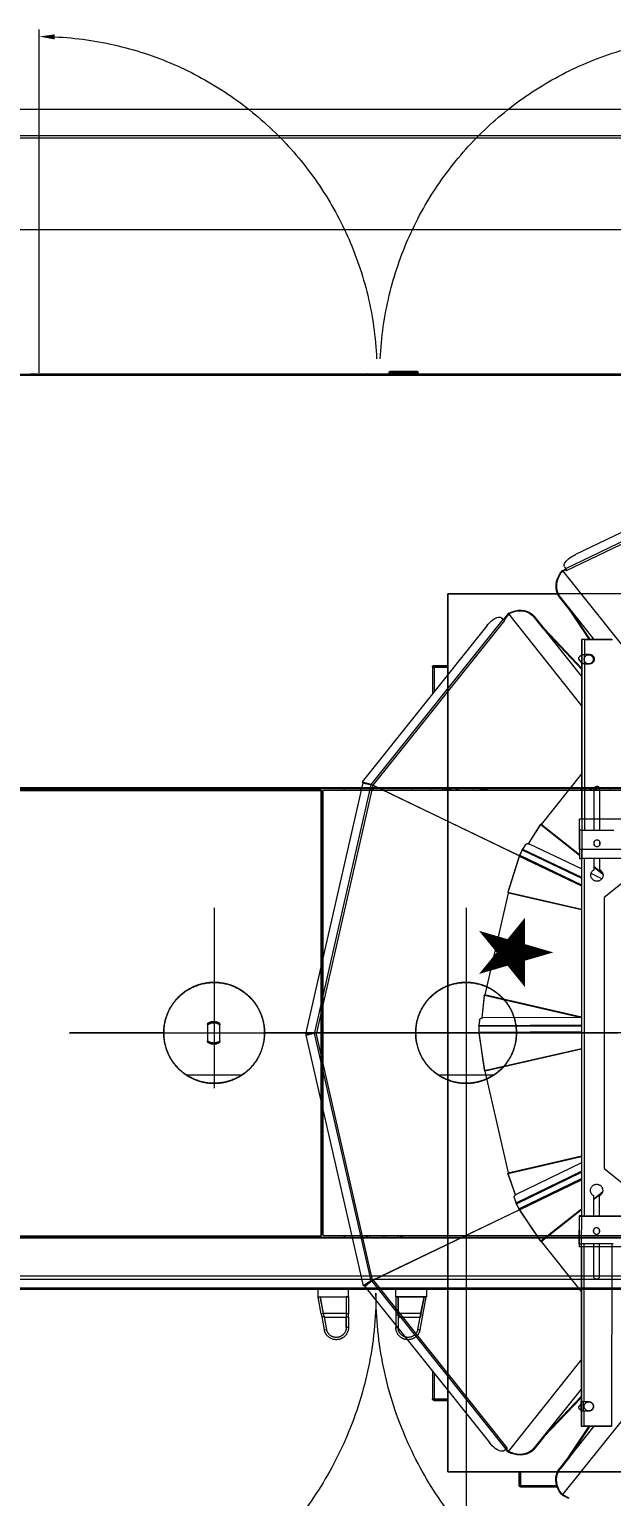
# Model space of a CAD drawing. Extents: x -681219 to -550379, y -242630 to -158199.
# Drawn here: x -669590 to -668827, y -214524 to -212602 of the extents above; entities that cross this region are included whole.
import ezdxf

# ---------------------------------------------------------------- set-up
doc = ezdxf.new("R2010")
doc.units = 0
doc.header["$LTSCALE"] = 1000
doc.linetypes.add('DASHED2', pattern=[9.525, 6.35, -3.175])
doc.linetypes.add('HIDDEN', pattern=[9.525, 6.35, -3.175])
doc.layers.get('0').update_dxf_attribs({"linetype": 'CONTINUOUS'})
doc.layers.add('future', color=4, linetype='DASHED2', lineweight=0)
doc.styles.add('CONVERTER_1', font='', dxfattribs={"width": 0.89})
doc.styles.get('CONVERTER_1').set_extended_font_data('MS Mincho')

# ---------------------------------------------------------------- blocks, each defined once
blk = doc.blocks.new('A$Caddf9ae6')
at = {"color": 0, "linetype": 'HIDDEN'}
for p, q in [((1172.7, -695), (1172.7, 1347.6)), ((1052.7, -2292), (1052.7, 1168)), ((320, -2185.5), (320, 836.5)), ((321.5, -2185.5), (321.5, 836.5)), ((321.5, -2185.5), (321.5, 836.5)), ((861.5, -2185.5), (861.5, 836.5)), ((863, -2185.5), (863, 836.5)), ((-268.5, -2157), (-268.5, 809)), ((-268.5, -2157), (-268.5, 809)), ((-336, -2127), (-336, 779)), ((-336, -2127), (-336, 779)), ((-334.5, 779), (-334.5, -2127)), ((-334.5, 779), (-334.5, -2127)), ((-322.5, -2127), (-322.5, 779)), ((-322.5, -2127), (-322.5, 779)), ((-318.9, 779), (-318.9, -2127)), ((-318.9, 779), (-318.9, -2127)), ((-268, 779), (-268, -2127)), ((-268, 779), (-268, -2127)), ((-266, 776), (-266, -737)), ((318, -737), (318, 776)), ((318, -737), (318, 776)), ((320, -2127), (320, 779)), ((0, 697.9), (0, -768)), ((-575, 574.9), (-575, -575.1)), ((-575, -575.1), (-575, 574.9)), ((575, 574.9), (575, -575.1)), ((575, 574.9), (575, -575.1)), ((-280.5, 403), (-280.5, -403)), ((280.5, -403), (280.5, 403)), ((0.6, -92), (-0.6, -1010)), ((0.6, -92), (-0.6, -1010)), ((-177.5, -370.1), (-370, -130.2)), ((370, -130.2), (177.5, -370.1)), ((-240.5, -160), (-240.5, -403)), ((-239.6, -399.5), (-239.8, -160.2)), ((228.2, -161.1), (228.4, -399.1)), ((240.5, -403), (240.5, -160)), ((605.6, -419.4), (727.6, -166.2)), ((730.1, -167), (607.9, -420.6)), ((740.3, -171.9), (626.8, -407.5)), ((863.5, -680.5), (863.5, -235.5)), ((-440.7, -293.5), (-605, -424.6)), ((605, -424.3), (440.6, -293.1)), ((-515.5, -400), (-515.5, -360)), ((-276.6, -360.1), (-515.5, -360.3)), ((-515.5, -360.3), (-515.4, -396.8)), ((-276.6, -358.1), (-276.6, -399.6)), ((0, -739.6), (0, -351.8)), ((0, -739.6), (0, -351.8)), ((0, -361), (0, -362.4)), ((0, -361), (0, -362.4)), ((0, -484.9), (0, -362.4)), ((0, -362.4), (0, -484.9)), ((265.4, -399), (265.4, -357.5)), ((320, -362.5), (318, -362.5)), ((515.6, -395.8), (515.5, -359.3)), ((515.5, -360), (515.5, -400)), ((-570.9, -427.5), (-515.4, -383.3)), ((-555.5, -415.2), (-515.4, -383.3)), ((-555.4, -415.1), (-515.4, -383.3)), ((-276.6, -376.6), (-319.5, -376.6)), ((-319.4, -383.6), (-276.6, -383.6)), ((-257.2, -376.6), (-262, -376.6)), ((-262, -383.6), (-257.2, -383.6)), ((-213.6, -376.5), (-239.6, -376.5)), ((-239.6, -383.5), (-213.6, -383.5)), ((-209.9, -372.8), (-218.5, -383.5)), ((-217.8, -383.5), (-209, -372.4)), ((-217.4, -383.5), (-208.4, -372.2)), ((177.5, -370.1), (-177.5, -370.1)), ((202, -373), (208.8, -387.3)), ((217, -383.1), (208, -371.7)), ((208.5, -371.8), (217.5, -383.1)), ((218.1, -383.1), (209.4, -372.1)), ((228.4, -376.1), (213.7, -376.1)), ((213.8, -383.1), (228.4, -383.1)), ((250.8, -376), (246, -376)), ((246, -383), (250.8, -383)), ((319.5, -376), (265.4, -376)), ((265.4, -383), (319.6, -383)), ((320, -376.6), (318, -376.6)), ((318, -379.5), (320, -379.5)), ((318, -381), (320, -381)), ((515.6, -383.1), (571, -427.3)), ((515.6, -383.1), (555.7, -415.1)), ((515.6, -383.1), (555.4, -414.9)), ((-555.4, -415.1), (-515.4, -388.6)), ((-554.8, -416), (-515.4, -389.8)), ((-548.3, -495.4), (-428.9, -400.2)), ((-466.7, -400.3), (-543.6, -461.6)), ((-478, -400.3), (-528.8, -448.5)), ((-466.7, -400.3), (-528.4, -449.4)), ((-476.5, -400.3), (-528.1, -449.2)), ((-466.8, -400.3), (-528.1, -449.2)), ((-280.5, -400), (-515.5, -400)), ((-495.7, -396.8), (-515.4, -396.8)), ((-515.4, -400.3), (-515.4, -396.8)), ((-495.7, -400.3), (-515.4, -400.3)), ((-495.7, -390.3), (-495.7, -396.8)), ((-495.7, -396.8), (-495.7, -400.3)), ((-495.7, -397.3), (-483.2, -397.3)), ((-495.7, -400.3), (-483.2, -400.3)), ((-492.3, -402.8), (-494.2, -400.3)), ((-485.9, -400.3), (-489.5, -403.1)), ((-483.2, -396.8), (-483.2, -390.3)), ((-276.6, -396.6), (-483.2, -396.8)), ((-483.2, -400.3), (-483.2, -396.8)), ((-276.6, -400.1), (-483.2, -400.3)), ((-338.5, -400.1), (-273.2, -452.2)), ((-240.5, -403), (-280.5, -403)), ((-276.6, -399.6), (-239.6, -399.5)), ((-276.6, -403.1), (-276.6, -399.6)), ((-239.6, -403), (-276.6, -403.1)), ((-273.3, -453.1), (-231, -400)), ((-231.7, -400), (-273.2, -452.2)), ((-273.1, -453.4), (-230.5, -400)), ((240.5, -400), (-240.5, -400)), ((228.4, -396.1), (-239.6, -396.5)), ((-239.6, -399.5), (-239.6, -403)), ((228.4, -399.6), (-239.6, -400)), ((-231.9, -481.1), (-192.4, -400)), ((-230.7, -481.7), (-190.9, -400)), ((-223.9, -485), (-182.5, -400)), ((-222.9, -485.5), (-181.2, -400)), ((-170.3, -400), (-211.8, -485.2)), ((-184.1, -496), (-162.2, -400)), ((-161.9, -400), (-183.8, -496.2)), ((-183.2, -495.6), (-161.3, -400)), ((-21.2, -399.8), (-50, -526)), ((-49.7, -526.8), (-20.7, -399.8)), ((-49.3, -526.9), (-20.3, -399.8)), ((-0.2, -534.1), (0.4, -399.8)), ((1.1, -534.1), (1.7, -399.8)), ((8.7, -534.1), (9.3, -399.8)), ((9.8, -534.2), (10.4, -399.8)), ((20.3, -399.8), (19.7, -529.1)), ((49.3, -526.8), (20.3, -399.8)), ((20.7, -399.8), (49.7, -526.8)), ((50, -526), (21.2, -399.8)), ((161.3, -399.6), (183.2, -495.6)), ((183.8, -496.2), (161.8, -399.6)), ((184.2, -496.2), (162.2, -399.6)), ((231.6, -481.3), (192.6, -399.6)), ((232.7, -480.7), (194.1, -399.6)), ((239.6, -477.4), (202.5, -399.6)), ((240.6, -477), (203.8, -399.6)), ((214.7, -399.6), (247.3, -468.1)), ((228.4, -399.1), (265.4, -399)), ((228.4, -402.6), (228.4, -399.1)), ((265.4, -402.5), (228.4, -402.6)), ((273, -453.2), (232.6, -402.6)), ((233, -402.6), (273.3, -453.1)), ((273.2, -452.2), (233.7, -402.6)), ((280.5, -403), (240.5, -403)), ((483.3, -395.8), (265.4, -396)), ((265.4, -399), (265.4, -402.5)), ((483.3, -399.3), (265.4, -399.5)), ((273.2, -452.2), (339.4, -399.4)), ((515.5, -400), (280.5, -400)), ((318, -386.5), (320, -386.5)), ((320, -388.1), (318, -388.1)), ((320, -389), (318, -389)), ((320, -395.4), (318, -395.4)), ((320, -400.9), (318, -400.9)), ((428.6, -399.4), (548.8, -495.2)), ((528.8, -449.2), (466.3, -399.3)), ((528.5, -448.9), (466.3, -399.3)), ((528.5, -448.9), (476.2, -399.3)), ((529.2, -448.2), (477.6, -399.3)), ((483.3, -395.8), (483.3, -389.3)), ((483.3, -395.8), (483.3, -399.3)), ((495.8, -396.3), (483.3, -396.3)), ((495.8, -399.3), (483.3, -399.3)), ((484.7, -399.3), (489.5, -403.1)), ((495.1, -399.3), (492.3, -402.8)), ((495.8, -389.3), (495.8, -395.8)), ((515.6, -395.8), (495.8, -395.8)), ((495.8, -399.3), (495.8, -395.8)), ((515.6, -399.3), (495.8, -399.3)), ((515.6, -388.4), (555.4, -414.9)), ((515.6, -389.5), (554.9, -415.7)), ((515.6, -395.8), (515.6, -399.3)), ((-605.7, -424.9), (-609.7, -416.7)), ((-605, -424.6), (-609, -416.3)), ((-555.8, -415.4), (-570.9, -427.5)), ((-555.2, -416.2), (-570.3, -428.3)), ((-555.9, -415.5), (-555.6, -415.3)), ((-555.8, -415.4), (-555.9, -415.5)), ((-555.2, -416.2), (-555.8, -415.4)), ((-555.6, -415.3), (-555.5, -415.2)), ((-555, -416.1), (-555.6, -415.3)), ((-555.4, -415.1), (-555.5, -415.2)), ((-554.9, -416), (-555.5, -415.2)), ((-554.8, -416), (-555.4, -415.1)), ((-555.2, -416.2), (-555, -416.1)), ((-555, -416.1), (-554.9, -416)), ((-554.8, -416), (-554.9, -416)), ((554.9, -415.7), (555.4, -414.9)), ((555.1, -415.9), (554.9, -415.7)), ((555.1, -415.9), (555.7, -415.1)), ((555.1, -415.9), (570.4, -428)), ((555.7, -415.1), (555.4, -414.9)), ((555.7, -415.1), (571, -427.3)), ((605, -424.3), (606.9, -420.4)), ((605.5, -419.4), (605.3, -419.6)), ((605.3, -419.6), (606.9, -420.4)), ((606, -420), (605.3, -419.6)), ((605.6, -419.4), (605.5, -419.4)), ((605.7, -424.6), (607.6, -420.7)), ((606, -420), (606.2, -419.7)), ((607.6, -420.7), (606, -420)), ((607.6, -420.7), (606.9, -420.4)), ((611.2, -422.1), (607.9, -420.6)), ((-605, -424.6), (-605.7, -424.9)), ((-595, -479.5), (-595, -431.6)), ((-593, -479.3), (-593, -432.3)), ((-575, -431.1), (-575, -575)), ((-570.9, -427.5), (-570.3, -428.3)), ((571, -427.3), (570.4, -428)), ((575, -575), (575, -430.9)), ((605, -424.3), (605.7, -424.6)), ((-529, -448.6), (-544.2, -460.8)), ((-543.6, -461.6), (-544.2, -460.8)), ((-528.4, -449.4), (-543.6, -461.6)), ((-529, -448.6), (-528.8, -448.5)), ((-529, -448.6), (-528.4, -449.4)), ((-528.8, -448.5), (-528.1, -449.2)), ((-528.4, -449.4), (-528.1, -449.2)), ((-231.9, -481.1), (-273.1, -453.4)), ((-272.3, -453.9), (-273.1, -453.4)), ((-231.2, -481.7), (-272.3, -453.9)), ((247.7, -469.1), (273, -453.2)), ((247.7, -469.1), (272.2, -453.8)), ((273, -453.2), (272.2, -453.8)), ((272.4, -453.8), (273.3, -453.1)), ((529.2, -448.2), (528.5, -448.9)), ((528.5, -448.9), (528.8, -449.2)), ((529.4, -448.4), (528.8, -449.2)), ((528.8, -449.2), (544.2, -461.4)), ((529.2, -448.2), (544.8, -460.6)), ((529.2, -448.2), (529.4, -448.4)), ((529.4, -448.4), (544.8, -460.6)), ((544.2, -461.4), (544.8, -460.6)), ((-593.5, -479.5), (-595, -479.5)), ((-593.5, -479.5), (-593, -479.5)), ((-593, -479.3), (-575, -479.3)), ((-593, -479.5), (-593, -479.3)), ((-577, -479.5), (-593, -479.5)), ((-593, -481.5), (-593, -480)), ((-593, -480), (-575, -480)), ((-577, -479.3), (-577, -479.5)), ((239.6, -477.4), (232.7, -480.7)), ((239.7, -477.6), (232.8, -480.9)), ((239.7, -477.6), (239.6, -477.4)), ((245.9, -473.8), (240, -477.5)), ((240, -477.5), (240.6, -477)), ((246.6, -473.3), (240.6, -477)), ((245.9, -473.8), (246.6, -473.3)), ((246.1, -473.6), (245.9, -473.8)), ((246.1, -473.6), (246.7, -473.1)), ((-593, -481.5), (-575, -481.5)), ((-548.3, -495.4), (-548.8, -496.1)), ((-548.8, -496.1), (-545.4, -498.8)), ((-548.3, -495.4), (-544.9, -498.1)), ((-547.5, -501.9), (-545.3, -499.1)), ((-545.4, -498.8), (-544.3, -497.4)), ((-545.4, -498.8), (-544.9, -498.1)), ((-325.3, -674.6), (-545.3, -499.1)), ((-543.8, -496.8), (-544.9, -498.1)), ((-544.3, -497.4), (-543.8, -496.8)), ((-544.3, -497.4), (-544.1, -497.6)), ((-543.6, -497), (-543.8, -496.8)), ((-543.7, -497.1), (-543.6, -497)), ((-543.7, -497.1), (-323.9, -672.4)), ((-324.2, -673.4), (-231.7, -481.3)), ((-231.9, -481.2), (-323.9, -672.4)), ((-231.2, -481.7), (-231.9, -481.1)), ((-230.8, -481.9), (-230.7, -481.7)), ((-224, -485.2), (-230.8, -481.9)), ((-223.9, -485), (-230.7, -481.7)), ((-224, -485.2), (-223.9, -485)), ((-223.7, -485.3), (-222.9, -485.5)), ((-217.1, -487.6), (-223.7, -485.3)), ((-216.3, -487.8), (-222.9, -485.5)), ((-217.1, -487.6), (-216.3, -487.8)), ((-216.9, -487.7), (-217.1, -487.6)), ((-216.9, -487.7), (-216.1, -487.9)), ((-212.3, -486.1), (-184.1, -496)), ((-212.3, -486.1), (-185.1, -495.7)), ((-184.1, -496), (-185.1, -495.7)), ((-185, -495.9), (-183.8, -496.2)), ((-183.2, -495.6), (-50, -526)), ((50, -526), (183.2, -495.6)), ((231.6, -481.3), (184.2, -496.2)), ((185.1, -495.9), (184.2, -496.2)), ((232.5, -481), (185.1, -495.9)), ((232.5, -481), (231.6, -481.3)), ((232, -481.2), (324.2, -672.8)), ((324.4, -672.7), (232.1, -481.1)), ((232.8, -480.9), (232.7, -480.7)), ((548.8, -495.2), (541.2, -501.2)), ((549.3, -495.8), (541.7, -501.8)), ((548.8, -495.2), (549.3, -495.8)), ((-55.6, -515.5), (-55.6, -586.5)), ((-55.6, -515.5), (-55.6, -586.5)), ((-55.6, -515.5), (-55.6, -586.5)), ((-55.6, -515.5), (-55.6, -586.5)), ((324.4, -672.7), (540.2, -500.4)), ((325.7, -675), (541.8, -502.4)), ((540.1, -500.3), (540.4, -500.1)), ((540.2, -500.4), (540.1, -500.3)), ((540.6, -500.9), (540.1, -500.3)), ((540.7, -501.1), (540.2, -500.4)), ((540.4, -500.1), (541.2, -501.2)), ((540.6, -500.9), (540.9, -500.7)), ((540.7, -501.1), (540.6, -500.9)), ((541.7, -501.8), (541.2, -501.2)), ((541.3, -501.7), (541.8, -502.4)), ((541.3, -501.7), (543.5, -504.5)), ((541.8, -502.4), (544.1, -505.2)), ((544.1, -505.2), (543.5, -504.5)), ((-332.3, -683.5), (-536.7, -520.5)), ((-0.2, -534.1), (-49.3, -526.9)), ((-48.4, -527.1), (-49.3, -526.9)), ((0.7, -534.3), (-48.4, -527.1)), ((0.7, -534.3), (-0.2, -534.1)), ((0.1, -534.2), (0, -747.4)), ((0.2, -746.7), (0.2, -534.2)), ((8.7, -534.1), (1.1, -534.1)), ((1.1, -534.3), (1.1, -534.1)), ((8.7, -534.3), (1.1, -534.3)), ((8.7, -534.3), (8.7, -534.1)), ((16, -533.5), (9, -534.3)), ((9, -534.3), (9.8, -534.2)), ((16.8, -533.4), (9.8, -534.2)), ((16, -533.5), (16.8, -533.4)), ((16.2, -533.5), (16, -533.5)), ((16.2, -533.5), (17, -533.3)), ((19.6, -530.1), (49.3, -526.8)), ((19.6, -530.1), (48.4, -526.9)), ((49.3, -526.8), (48.4, -526.9)), ((48.5, -527.1), (49.7, -526.8)), ((318, -523.1), (318.4, -523.2)), ((318.4, -532.5), (318, -532.5)), ((318.4, -523.2), (318.4, -532.5)), ((318.4, -531.5), (320, -531.5)), ((320, -532.5), (318.4, -532.5)), ((533.3, -523.8), (328.8, -687.1)), ((0, -551), (-624.8, -551)), ((0, -551), (-505.2, -551)), ((163.6, -551), (-72.5, -551)), ((163.6, -551), (-72.5, -551)), ((320, -541.5), (318, -541.5)), ((-575, -575), (-468.3, -575)), ((-575, -575.1), (575, -575.1)), ((575, -575.1), (-575, -575.1)), ((-481.5, -593), (-481.5, -575)), ((-480, -593), (-480, -575)), ((-479.3, -593), (-479.3, -575)), ((318, -561.5), (320, -561.5)), ((318, -562), (320, -562)), ((320, -564), (318, -564)), ((318.4, -570.5), (318, -570.5)), ((318.4, -570.5), (320, -570.5)), ((318.4, -579.8), (318.4, -570.5)), ((320, -571.5), (318.4, -571.5)), ((469.1, -575), (575, -575)), ((479.3, -593), (479.3, -575)), ((480, -593), (480, -575)), ((481.5, -593), (481.5, -575)), ((-481.5, -593), (-480, -593)), ((-479.5, -577), (-479.3, -577)), ((-479.5, -593), (-479.5, -577)), ((-479.5, -593), (-479.5, -593.5)), ((-479.3, -593), (-479.5, -593)), ((-479.5, -593.5), (-479.5, -595)), ((-443.3, -595), (-479.5, -595)), ((-445.8, -593), (-479.3, -593)), ((318, -579.9), (318.4, -579.8)), ((320, -582), (318, -582)), ((479.5, -595), (444.1, -595)), ((479.3, -593), (446.6, -593)), ((479.3, -577), (479.5, -577)), ((479.5, -593), (479.3, -593)), ((479.5, -577), (479.5, -593)), ((479.5, -593.5), (479.5, -593)), ((479.5, -593.5), (479.5, -595)), ((481.5, -593), (480, -593)), ((-391.8, -612.1), (-391, -611.8)), ((-391, -611.8), (-389, -611.3)), ((-389, -611.3), (-370, -607.6)), ((-389, -611.3), (-388.5, -614.2)), ((-388.5, -614.2), (-372.3, -611.1)), ((-372.3, -611.1), (-369.4, -610.6)), ((-370.8, -610.8), (-372.3, -611.1)), ((-372.3, -640), (-372.3, -611.1)), ((-369.2, -610.5), (-370.8, -610.8)), ((-370, -607.6), (-346.5, -603.1)), ((-370, -607.6), (-369.4, -610.6)), ((-369.4, -610.6), (-345.9, -606)), ((-367.6, -610.2), (-369.2, -610.5)), ((-346, -606.1), (-367.6, -610.2)), ((-367.6, -610.2), (-367.6, -640)), ((-345.9, -606), (-346.5, -603.1)), ((-346, -603), (-346, -643)), ((-336, -603), (-346, -603)), ((-346, -640), (-346, -606.1)), ((320, -597.5), (318, -597.5)), ((863.5, -613.7), (865.3, -613.7)), ((865.3, -616.7), (865.3, -613.7)), ((866.3, -614.7), (865.3, -613.7)), ((866.3, -614.7), (866.3, -616.7)), ((-401.5, -630.8), (-401.9, -628.8)), ((-400.8, -633.1), (-401.5, -630.8)), ((-400.7, -633.4), (-400.8, -633.1)), ((0, -739.6), (0, -617.1)), ((0, -617.1), (0, -739.6)), ((0, -739.6), (0, -617.1)), ((0, -617.1), (0, -739.6)), ((318, -621.5), (320, -621.5)), ((865.3, -616.7), (863.5, -616.7)), ((865.3, -648.7), (865.3, -616.7)), ((866.3, -616.7), (865.3, -616.7)), ((866.3, -616.7), (866.3, -648.7)), ((-386, -643), (-387.9, -642.9)), ((-372.3, -640), (-386, -640)), ((-386, -640), (-386, -643)), ((-370, -640), (-386, -640)), ((-370, -643), (-386, -643)), ((-370, -640), (-370, -643)), ((-346, -640), (-370, -640)), ((-346, -643), (-370, -643)), ((-367.6, -640), (-346, -640)), ((-346, -643), (-346, -640)), ((-346, -643), (-336, -643)), ((-266, -635), (-268, -635)), ((-266, -636.4), (-268, -636.4)), ((-266, -639.9), (-268, -639.9)), ((863.5, -648.7), (865.3, -648.7)), ((865.3, -651.7), (863.5, -651.7)), ((863.5, -651.7), (865.3, -651.7)), ((863.5, -651.7), (863.5, -651.7)), ((865.3, -651.7), (865.3, -648.7)), ((865.3, -648.7), (866.3, -648.7)), ((865.3, -651.7), (866.3, -650.7)), ((865.3, -651.7), (866.3, -650.7)), ((865.3, -651.7), (865.3, -651.7)), ((866.3, -636.8), (866.3, -636.8)), ((866.3, -648.7), (866.3, -650.7)), ((866.3, -650.7), (866.3, -650.7)), ((-323.9, -672.4), (-324.6, -673.8)), ((-266, -656.9), (-268, -656.9)), ((-266, -660.1), (-268, -660.1)), ((0.2, -746.7), (324.2, -672.8)), ((320, -672.5), (318, -672.5)), ((324.2, -672.8), (324.8, -673.9)), ((324.9, -673.9), (324.4, -672.7)), ((324.9, -673.4), (324.4, -672.7)), ((-325.3, -674.6), (-332.3, -683.5)), ((-332.3, -683.5), (-331.8, -682.7)), ((-325.1, -674.4), (-331.8, -682.7)), ((-325.1, -675.9), (-331.4, -685.4)), ((-331.4, -685.4), (-331.2, -684.5)), ((-331.4, -685.4), (-2.8, -760.4)), ((-324.9, -675), (-331.2, -684.5)), ((-325.1, -674.4), (-325.3, -674.6)), ((-324.6, -673.8), (-325.1, -674.4)), ((-324.9, -673.9), (-325.1, -674.4)), ((-325.1, -674.4), (-324.7, -674.7)), ((-324.9, -675), (-325.1, -675.9)), ((-0.4, -750), (-325.1, -675.9)), ((-324.5, -673.9), (-324.7, -674.7)), ((-324.6, -673.8), (-324.5, -673.9)), ((-324.6, -674.5), (-324.6, -674.5)), ((-324.5, -673.9), (-324.2, -673.4)), ((-324.2, -673.4), (0, -747.4)), ((-266, -677.1), (-268, -677.1)), ((-266, -680.6), (-268, -680.6)), ((-266, -682), (-268, -682)), ((-1.6, -760.8), (327.4, -685.7)), ((0, -1069.6), (0, -681.8)), ((0, -1069.6), (0, -681.8)), ((0, -691), (0, -692.4)), ((0, -691), (0, -692.4)), ((0.4, -749.3), (325.1, -675.3)), ((320, -689.5), (318, -689.5)), ((324.6, -673.9), (324.6, -673.9)), ((324.7, -674.2), (324.9, -674.7)), ((324.8, -673.9), (324.9, -674.7)), ((324.8, -673.9), (324.9, -673.9)), ((324.9, -673.9), (325.4, -674.5)), ((324.9, -674.7), (325.4, -674.5)), ((324.9, -674.7), (325.1, -675.3)), ((327.2, -684.8), (324.9, -674.7)), ((327.4, -685.7), (325.1, -675.3)), ((328.2, -686.3), (325.2, -674.6)), ((325.3, -674.6), (325.7, -675)), ((328.8, -687.1), (325.7, -675)), ((327.4, -685.7), (327.2, -684.8)), ((328.8, -687.1), (328.2, -686.3)), ((863.5, -680.5), (863, -680.5)), ((863.4, -680.5), (863.5, -680.5)), ((863.5, -680.8), (863.4, -681)), ((863.5, -680.5), (863.5, -680.8)), ((863.5, -1121), (863.5, -680.5)), ((-388.1, -705.1), (-388.3, -705.2)), ((-386, -705), (-388.1, -705.1)), ((-386, -705), (-386, -708)), ((-371.9, -705), (-386, -705)), ((-386, -708), (-372.3, -708)), ((-371.9, -708), (-386, -708)), ((-372.3, -736.9), (-372.3, -708)), ((-371.9, -708), (-371.9, -705)), ((-371.9, -705), (-368, -705)), ((-368, -708), (-371.9, -708)), ((-368, -708), (-371.9, -708)), ((-368, -705), (-368, -708)), ((-346, -705), (-368, -705)), ((-346, -708), (-368, -708)), ((-367.6, -708), (-367.6, -737.8)), ((-346, -708), (-367.6, -708)), ((-346, -745), (-346, -705)), ((-346, -705), (-336, -705)), ((-346, -705), (-346, -708)), ((-346, -741.9), (-346, -708)), ((-268, -710), (-266, -710)), ((-266, -711), (-268, -711)), ((0, -814.9), (0, -692.4)), ((0, -692.4), (0, -814.9)), ((318, -710), (320, -710)), ((318, -710), (320, -710)), ((320, -711), (318, -711)), ((320, -711), (318, -711)), ((-400.8, -714.9), (-400.9, -715.2)), ((-399.7, -712.8), (-400.8, -714.9)), ((-399.7, -712.7), (-399.7, -712.8)), ((-389, -736.7), (-388.5, -733.8)), ((-371.8, -740), (-389, -736.7)), ((-372.3, -736.9), (-388.5, -733.8)), ((-372.3, -736.9), (-370.8, -737.2)), ((-371.3, -737.1), (-372.3, -736.9)), ((-371.8, -740), (-371.3, -737.1)), ((-371.4, -740.1), (-371.8, -740)), ((-370.9, -740.2), (-371.4, -740.1)), ((-371.3, -737.1), (-370.8, -737.2)), ((-370.4, -740.3), (-370.9, -740.2)), ((-370.8, -737.2), (-369.2, -737.5)), ((-370.8, -737.2), (-370.3, -737.3)), ((-370, -740.4), (-370.4, -740.3)), ((-370.3, -737.3), (-369.9, -737.3)), ((-369.5, -740.5), (-370, -740.4)), ((-369.9, -737.3), (-369.4, -737.4)), ((-369, -740.6), (-369.5, -740.5)), ((-369.4, -737.4), (-368.9, -737.5)), ((-369.2, -737.5), (-367.6, -737.8)), ((-368.6, -740.7), (-369, -740.6)), ((-368.9, -737.5), (-368.5, -737.6)), ((-368.1, -740.7), (-368.6, -740.7)), ((-368.5, -737.6), (-368, -737.7)), ((-367.5, -737.8), (-368.1, -740.7)), ((-368.1, -740.7), (-346.5, -744.9)), ((-368, -737.7), (-367.5, -737.8)), ((-367.6, -737.8), (-346, -741.9)), ((-367.5, -737.8), (-345.9, -742)), ((-345.9, -742), (-346.5, -744.9)), ((-336, -745), (-346, -745)), ((-267, -2125), (-267, -742)), ((-266, -2124), (-266, -741)), ((-266, -741), (316, -741)), ((-265, -738), (317, -738)), ((-265, -738), (317, -738)), ((-265, -740), (317, -740)), ((-2.6, -759.5), (-0.2, -749.1)), ((0.1, -748.8), (-1.8, -759.9)), ((0.4, -749.3), (-1.6, -760.8)), ((-0.2, -749.1), (-0.4, -750)), ((-0.2, -748.6), (-0.2, -748.6)), ((0, -748), (-0.1, -748.7)), ((-0.1, -748.4), (-0.1, -748.7)), ((-0.1, -748.7), (0.4, -748.8)), ((0, -741), (0, -739.6)), ((0, -741), (0, -739.6)), ((0, -747.4), (0, -748)), ((0, -748), (0.2, -748)), ((0.2, -748), (0.2, -746.7)), ((0.4, -747.5), (0.2, -746.7)), ((0.2, -748), (0.4, -748.8)), ((0.3, -748.8), (0.4, -749.3)), ((317, -742), (317, -2125)), ((318, -741), (318, -2124)), ((-268, -767), (-267, -767)), ((-267, -768), (-268, -768)), ((-2.8, -760.4), (-0.4, -750)), ((-2.8, -760.4), (-2.6, -759.5)), ((-1.6, -760.8), (-1.8, -759.9)), ((317, -767), (320, -767)), ((320, -768), (317, -768)), ((318, -767), (320, -767)), ((320, -768), (318, -768)), ((318.7, -802.6), (317, -802.6)), ((317, -802.8), (317.9, -802.9)), ((317.9, -806.3), (317, -806.3)), ((318.9, -806.8), (317, -806.8)), ((317.9, -802.9), (318.7, -802.6)), ((317.9, -806.3), (317.9, -802.9)), ((318.5, -806.3), (317.9, -806.3)), ((318.4, -806.8), (318.9, -806.3)), ((318.9, -806.3), (318.5, -806.3)), ((318.7, -802.6), (319.5, -802.9)), ((318.9, -802.6), (318.7, -802.6)), ((319.1, -802.7), (318.9, -802.6)), ((319.5, -806.3), (318.9, -806.3)), ((318.9, -808.4), (318.9, -806.8)), ((319.5, -806.3), (319.5, -802.9)), ((320, -808.4), (317, -808.4)), ((320, -809.7), (317, -809.7)), ((-55.6, -845.5), (-55.6, -916.5)), ((-55.6, -845.5), (-55.6, -916.5)), ((-55.6, -845.5), (-55.6, -916.5)), ((-55.6, -845.5), (-55.6, -916.5)), ((163.6, -881), (-72.5, -881)), ((163.6, -881), (-72.5, -881)), ((-12.7, -873.5), (-11.4, -873.5)), ((-10.6, -873.5), (-11.4, -873.5)), ((-10.6, -873.5), (10.6, -873.5)), ((11.4, -873.5), (10.6, -873.5)), ((11.4, -873.5), (12.7, -873.5)), ((317, -868), (320, -868)), ((320, -869), (317, -869)), ((-11.4, -889.5), (-12.7, -889.5)), ((-11.4, -889.5), (-10.6, -889.5)), ((10.6, -889.5), (-10.6, -889.5)), ((10.6, -889.5), (11.4, -889.5)), ((12.7, -889.5), (11.4, -889.5)), ((317, -894), (320, -894)), ((320, -895), (317, -895)), ((317.5, -914.9), (317, -914.9)), ((317.5, -912.5), (317.5, -936.5)), ((320, -912.5), (317.5, -912.5)), ((317, -934), (317.5, -934)), ((317.5, -936.5), (320, -936.5)), ((0, -1069.6), (0, -947.1)), ((0, -947.1), (0, -1069.6)), ((0, -1069.6), (0, -947.1)), ((0, -947.1), (0, -1069.6)), ((318, -1012.5), (320, -1012.5)), ((318, -1013.9), (320, -1013.9)), ((318, -1016.9), (320, -1016.9)), ((320, -1048.1), (318, -1048.1)), ((318, -1051), (320, -1051)), ((318, -1052.5), (320, -1052.5)), ((0, -1071), (0, -1069.6)), ((0, -1071), (0, -1069.6)), ((317.5, -1082.5), (317.5, -1106.5)), ((320, -1082.5), (317.5, -1082.5)), ((317, -1104), (317.5, -1104)), ((317, -1114), (320, -1114)), ((317.5, -1106.5), (320, -1106.5)), ((863.5, -1121), (863, -1121))]:
    blk.add_line(p, q, dxfattribs=at)
at = {"color": 0}
for p, q in [((1175.7, -2428), (1175.7, 1338)), ((1209.7, 1304), (1209.7, -2428)), ((1172.7, -2442), (1172.7, -695))]:
    blk.add_line(p, q, dxfattribs=at)
at = {"color": 8, "linetype": 'HIDDEN'}
blk.add_line((864.8, -1110.1), (1314.8, -1110.1), dxfattribs=at)
at = {"color": 0, "linetype": 'HIDDEN', "flags": 128}
for points in [[(607.9, -420.6), (607.8, -420.5), (607.5, -420.3), (607.2, -420.2), (606.9, -420), (606.5, -419.9), (606.2, -419.7), (605.9, -419.6), (605.6, -419.4)], [(611.2, -422.1), (612.2, -422.4), (613.5, -422.3), (614.9, -421.9), (616.3, -421.1), (617.9, -419.9), (619.4, -418.4), (621, -416.7), (622.6, -414.6), (624.1, -412.4), (625.5, -410), (626.8, -407.5)], [(-605.7, -424.9), (-604.4, -426.2), (-601.3, -428.5), (-597.8, -430.5), (-594, -432), (-590.1, -433), (-586, -433.4), (-581.9, -433.2), (-577.9, -432.3), (-574.2, -430.8), (-570.3, -428.3)], [(-605, -424.6), (-603.6, -425.8), (-600.6, -428.1), (-597.1, -430), (-593.4, -431.4), (-589.5, -432.2), (-585.5, -432.5), (-581.6, -432.2), (-577.8, -431.3), (-574.2, -429.7), (-570.9, -427.5)], [(570.4, -428), (571.9, -429.2), (575.3, -431.1), (579.1, -432.4), (583, -433), (587.1, -433.1), (591.2, -432.5), (595.2, -431.4), (598.9, -429.7), (602.3, -427.6), (605.7, -424.6)], [(571, -427.3), (572.6, -428.4), (575.9, -430.2), (579.7, -431.5), (583.5, -432.2), (587.5, -432.2), (591.4, -431.6), (595.3, -430.5), (598.8, -428.8), (602.1, -426.7), (605, -424.3)], [(-544.2, -460.8), (-545.7, -462.1), (-548.3, -465), (-550.4, -468.4), (-551.9, -472), (-552.9, -476), (-553.2, -480.1), (-553, -484.3), (-552.2, -488.2), (-550.9, -492.1), (-548.8, -496.1)], [(-273.1, -453.4), (-273.3, -453.2), (-273.3, -453.1)], [(549.3, -495.8), (550.2, -494.2), (551.8, -490.7), (553, -486.8), (553.6, -482.9), (553.7, -478.7), (553.2, -474.7), (552.1, -470.7), (550.4, -467.1), (548.1, -463.8), (544.8, -460.6)], [(-543.6, -461.6), (-545.1, -462.9), (-547.6, -465.7), (-549.7, -469.1), (-551.2, -472.7), (-552.1, -476.6), (-552.4, -480.5), (-552.1, -484.6), (-551.3, -488.4), (-550, -492.1), (-548.3, -495.4)], [(240.6, -477), (240.1, -477.2), (239.6, -477.4)], [(240, -477.5), (239.8, -477.6), (239.7, -477.6)], [(548.8, -495.2), (549.7, -493.5), (551.2, -490.1), (552.3, -486.3), (552.8, -482.5), (552.8, -478.4), (552.3, -474.6), (551.1, -470.7), (549.4, -467.3), (547, -464.1), (544.2, -461.4)], [(-545.3, -499.1), (-545.2, -499), (-545, -498.7), (-544.8, -498.5), (-544.5, -498.2), (-544.3, -497.9), (-544.1, -497.6), (-543.9, -497.3), (-543.7, -497.1)], [(-223.7, -485.3), (-223.8, -485.2), (-224, -485.2)], [(-222.9, -485.5), (-223.4, -485.3), (-223.9, -485)], [(184.2, -496.2), (183.9, -496.2), (183.8, -496.2)], [(-547.5, -501.9), (-548, -502.9), (-548.2, -504.1), (-548.1, -505.6), (-547.6, -507.2), (-546.9, -508.9), (-545.8, -510.8), (-544.4, -512.8), (-542.8, -514.7), (-540.9, -516.7), (-538.9, -518.6), (-536.7, -520.5)], [(533.3, -523.8), (535.5, -522), (537.5, -520), (539.4, -518.1), (541, -516.1), (542.3, -514.1), (543.4, -512.3), (544.2, -510.5), (544.7, -508.9), (544.8, -507.4), (544.6, -506.2), (544.1, -505.2)], [(-49.3, -526.9), (-49.6, -526.9), (-49.7, -526.8)], [(9.8, -534.2), (9.3, -534.1), (8.7, -534.1)], [(9, -534.3), (8.9, -534.3), (8.7, -534.3)], [(325.7, -675), (325.5, -674.8), (325.4, -674.5)], [(0.4, -749.3), (0.4, -749.1), (0.4, -748.7)]]:
    blk.add_lwpolyline(points, dxfattribs=at)
at = {"color": 0, "linetype": 'HIDDEN', "extrusion": (-3.88e-14, 3.51e-14, -1)}
for centre in [(489.4, -390.3), (-489.4, -390.3)]:
    blk.add_circle(centre, 6, dxfattribs=at)
at = {"color": 0, "linetype": 'HIDDEN'}
for centre in [(-259.6, -380.1), (248.4, -379.5)]:
    blk.add_circle(centre, 4.25, dxfattribs=at)
at = {"color": 8, "linetype": 'HIDDEN'}
for centre, radius, start, end in [((-341, -190), 479, 180, 270), ((863, -221.4), 442.4, 272.5907, 357.4093), ((-341, -1148), 479, 90, 180), ((863, -1110.1), 442.4, 2.5907, 87.4093)]:
    blk.add_arc(centre, radius, start, end, dxfattribs=at)
at = {"color": 0, "linetype": 'HIDDEN'}
for centre, radius, start, end in [((-489.4, -390.3), 6.25, 0.0585, 180.0585), ((-319.4, -380.1), 3.5, 90.0585, 270.0585), ((-206.4, -380), 8, 206.003, 154.1141), ((206.6, -379.6), 8, 26.003, 334.1141), ((319.6, -379.5), 3.5, 270.0585, 90.0585), ((489.6, -389.3), 6.25, 0.0585, 180.0585), ((-490.7, -401.5), 2, 218.57, 308.57), ((490.7, -401.5), 2, 231.43, 321.43), ((-274.1, -453.4), 1.47, 36.6326, 56.2624), ((274.1, -453.4), 1.47, 123.7376, 143.3674), ((-593, -489.2), 9.89, 90.075, 101.7492), ((-593, -479.5), 2, 180, 270), ((-592.9, -480.1), 0.834, 93.5606, 131.4394), ((-593, -479.5), 0.5, 180, 270), ((244, -470.3), 3.9, 310.3247, 33.0847), ((-234, -487.7), 6.84, 61.1696, 72.3373), ((-232.3, -484), 2.61, 56.584, 65.185), ((-215.5, -484), 3.9, 258.8962, 341.6561), ((-183.6, -497), 1.47, 72.3091, 91.9388), ((0, -551), 66, 89.8464, 89.3464), ((0, -551), 66, 89.8464, 89.3464), ((183.6, -497), 1.47, 88.0612, 107.6909), ((235.4, -487), 6.84, 112.5982, 123.7659), ((233.6, -483.4), 2.61, 108.0126, 116.6135), ((2509.9, 1070.4), 2519.3, 218.5737, 218.6324), ((1197.3, 22.6), 839.8, 218.5737, 218.6324), ((-50.2, -527.4), 1.47, 62.3469, 81.9767), ((0.8, -540.9), 6.84, 86.8839, 98.0516), ((0.8, -536.9), 2.61, 82.2983, 90.8992), ((15.8, -529.6), 3.9, 284.6104, 7.3704), ((50.2, -527.4), 1.47, 98.0233, 117.6531), ((-479.5, -593), 2, 180, 270), ((-479.5, -593), 0.5, 180, 270), ((-489.2, -593), 9.89, 348.2508, 359.925), ((-480.1, -592.9), 0.834, 318.5606, 356.4394), ((489.2, -593), 9.89, 180.075, 191.7492), ((480.1, -592.9), 0.834, 183.5606, 221.4394), ((479.5, -593), 2, 270, 0), ((479.5, -593), 0.5, 270, 359.9917), ((-386, -627), 16, 100.9042, 270), ((-386, -627), 13, 100.9042, 270), ((-296.8, -690), 32.4, 147.0205, 151.6252), ((363.6, -660.6), 41.3, 197.2104, 200.8128), ((337.8, -665.8), 15.1, 207.3031, 211.9112), ((-1055.2, -432.5), 769.6, 341.5669, 341.7597), ((-386, -721), 16, 90, 259.0958), ((-386, -721), 13, 90, 259.0958), ((-386, -721), 16, 242.4472, 259.0958), ((-266, -742), 1, 90, 180), ((-265, -737), 1, 180, 270), ((189.8, -782.9), 193, 169.4052, 170.1712), ((3.5, -749.1), 3.66, 171.7272, 179.02), ((15.6, -746.3), 15.4, 181.7972, 186.2785), ((316, -742), 1, 0, 90), ((317, -737), 1, 270, 0), ((317, -737), 1, 270, 0), ((317, -741), 1, 0, 90), ((0, -881), 66, 89.8464, 89.3464), ((0, -881), 66, 89.8464, 89.3464), ((0, -881.5), 15, 147.769, 212.231), ((0, -881.5), 13.9, 144.8626, 215.1374), ((0, -881.5), 13.3, 143.0223, 216.9777), ((0, -881.5), 13.3, 323.0223, 36.9777), ((0, -881.5), 13.9, 324.8626, 35.1374), ((0, -881.5), 15, 327.769, 32.231), ((862, -1121), 1.51, 311.9802, 0)]:
    blk.add_arc(centre, radius, start, end, dxfattribs=at)
for centre, major_axis, ratio, start_param, end_param in [((272, -454.1), (0.391, 0.312), 0.51284, 0, 0.663225), ((272, -454.1), (1.33, 1.06), 0.089314, 0, 0.663225), ((-185.5, -495.8), (0.487, -0.111), 0.51284, 0, 0.663225), ((-185.5, -495.8), (1.66, -0.38), 0.089314, 0, 0.663225), ((48, -527.2), (0.487, 0.111), 0.51284, 0, 0.663225), ((48, -527.2), (1.66, 0.38), 0.089314, 0, 0.663225), ((314.4, -924.5), (16.5, 9.5), 0.000183, 1.382163, 1.412851), ((314.4, -924.5), (11.2, 6.4), 0.000183, 1.289514, 1.335806), ((317.5, -924.5), (16.5, 9.5), 0.000183, 1.57069, 1.600923), ((314.4, -1094.5), (16.5, 1.4), 0.571469, 1.332549, 1.363237), ((317.5, -1094.5), (16.5, 1.4), 0.571469, 1.521076, 1.551308)]:
    blk.add_ellipse(centre, major_axis=major_axis, ratio=ratio, start_param=start_param, end_param=end_param, dxfattribs=at)
for points, knots in [([(320, -376.6), (320, -376.5), (319.9, -376.3), (319.3, -376.1), (318.5, -376), (318, -376)], [0, 0, 0, 0, 0.31482, 0.603996, 1, 1, 1, 1]), ([(0, -617.1), (-2.4, -617), (-7.2, -616.9), (-14.4, -615.7), (-21.3, -613.7), (-27.3, -611.4), (-32.4, -608.8), (-35.6, -606.8), (-37.8, -605.3), (-39.1, -604.4), (-40.3, -603.5), (-41.5, -602.6), (-42.2, -602), (-42.6, -601.7), (-42.7, -601.6), (-43, -601.4), (-43.3, -601.1), (-43.8, -600.7), (-44.2, -600.3), (-44.7, -599.9), (-45.2, -599.4), (-45.5, -599.1), (-45.7, -598.9), (-45.8, -598.8), (-46.1, -598.5), (-46.9, -597.7), (-49.5, -595.1), (-53.5, -590.2), (-58, -583.2), (-61.6, -575.6), (-64.1, -567.6), (-65.7, -559.4), (-66.3, -551), (-65.7, -542.6), (-64.1, -534.4), (-61.6, -526.4), (-58.8, -520.5), (-56.4, -516.5), (-54.9, -514.1), (-53.3, -511.7), (-51.5, -509.5), (-49.7, -507.3), (-47.9, -505.3), (-46.5, -503.9), (-45.8, -503.2), (-45.7, -503.1), (-45.6, -503), (-45.6, -503), (-45.4, -502.9), (-44.7, -502.2), (-43.9, -501.4), (-43.1, -500.7), (-42.8, -500.5), (-42.6, -500.3), (-42.4, -500.2), (-42.2, -499.9), (-41.4, -499.4), (-38.9, -497.3), (-34.4, -494.3), (-28, -490.9), (-21.3, -488.3), (-14.4, -486.3), (-7.2, -485.1), (-2.4, -485), (0, -484.9)], [0, 0, 0, 0, 0.034748, 0.069486, 0.104207, 0.138902, 0.162566, 0.18621, 0.193638, 0.201064, 0.208487, 0.215908, 0.221774, 0.222319, 0.223185, 0.224, 0.227189, 0.230115, 0.233016, 0.235929, 0.23889, 0.241992, 0.242291, 0.242827, 0.244952, 0.24865, 0.258419, 0.298662, 0.338915, 0.379176, 0.419445, 0.459716, 0.499989, 0.540261, 0.580533, 0.620801, 0.661062, 0.674729, 0.688393, 0.702057, 0.71572, 0.729382, 0.743045, 0.755072, 0.757196, 0.757733, 0.758032, 0.75829, 0.758703, 0.760331, 0.772834, 0.774416, 0.776023, 0.777703, 0.778248, 0.77936, 0.783181, 0.791829, 0.826441, 0.861098, 0.895793, 0.930514, 0.965252, 1, 1, 1, 1]), ([(0, -617.1), (-2.4, -617), (-7.2, -616.9), (-14.4, -615.7), (-21.3, -613.7), (-27.3, -611.4), (-32.4, -608.8), (-35.6, -606.8), (-37.8, -605.3), (-39.1, -604.4), (-40.3, -603.5), (-41.5, -602.6), (-42.2, -602), (-42.6, -601.7), (-42.7, -601.6), (-43, -601.4), (-43.3, -601.1), (-43.8, -600.7), (-44.2, -600.3), (-44.7, -599.9), (-45.2, -599.4), (-45.5, -599.1), (-45.7, -598.9), (-45.8, -598.8), (-46.1, -598.5), (-46.9, -597.7), (-49.5, -595.1), (-53.5, -590.2), (-58, -583.2), (-61.6, -575.6), (-64.2, -567.6), (-65.7, -559.4), (-66.3, -551), (-65.7, -542.6), (-64.2, -534.4), (-61.6, -526.4), (-58.8, -520.5), (-56.4, -516.5), (-54.9, -514.1), (-53.3, -511.7), (-51.5, -509.5), (-49.7, -507.3), (-47.9, -505.3), (-46.6, -503.9), (-45.8, -503.2), (-45.7, -503.1), (-45.6, -503), (-45.6, -503), (-45.5, -502.9), (-44.7, -502.2), (-43.9, -501.4), (-43.1, -500.7), (-42.8, -500.5), (-42.6, -500.3), (-42.5, -500.2), (-42.2, -499.9), (-41.4, -499.4), (-38.9, -497.3), (-34.4, -494.3), (-28, -490.9), (-21.3, -488.3), (-14.4, -486.3), (-7.2, -485.1), (-2.4, -485), (0, -484.9)], [0, 0, 0, 0, 0.034748, 0.069486, 0.104207, 0.138902, 0.162566, 0.18621, 0.193638, 0.201064, 0.208487, 0.215908, 0.221774, 0.222319, 0.223185, 0.224, 0.227189, 0.230115, 0.233016, 0.235929, 0.23889, 0.241992, 0.242291, 0.242827, 0.244952, 0.24865, 0.258419, 0.298662, 0.338915, 0.379176, 0.419445, 0.459716, 0.499989, 0.540261, 0.580533, 0.620801, 0.661062, 0.674729, 0.688393, 0.702057, 0.71572, 0.729382, 0.743045, 0.755072, 0.757196, 0.757733, 0.758032, 0.75829, 0.758703, 0.760331, 0.772834, 0.774416, 0.776023, 0.777703, 0.778248, 0.77936, 0.783181, 0.791829, 0.826441, 0.861098, 0.895793, 0.930514, 0.965252, 1, 1, 1, 1]), ([(0, -484.9), (2.4, -485), (7.2, -485.1), (14.4, -486.3), (21.3, -488.3), (27.3, -490.6), (32.4, -493.2), (35.6, -495.2), (37.8, -496.7), (39.1, -497.6), (40.3, -498.5), (41.5, -499.4), (42.2, -500), (42.6, -500.3), (42.7, -500.4), (43, -500.6), (43.3, -500.9), (43.8, -501.3), (44.2, -501.7), (44.7, -502.1), (45.2, -502.6), (45.5, -502.9), (45.7, -503.1), (45.8, -503.2), (46.1, -503.5), (46.9, -504.3), (49.5, -506.9), (53.5, -511.8), (58, -518.8), (61.6, -526.4), (64.1, -534.4), (65.7, -542.6), (66.3, -551), (65.7, -559.4), (64.1, -567.6), (61.6, -575.6), (58.8, -581.5), (56.4, -585.5), (54.9, -587.9), (53.3, -590.3), (51.5, -592.5), (49.7, -594.7), (47.9, -596.7), (46.5, -598.1), (45.8, -598.8), (45.7, -598.9), (45.6, -599), (45.6, -599), (45.4, -599.1), (44.7, -599.8), (43.9, -600.6), (43.1, -601.3), (42.8, -601.5), (42.6, -601.7), (42.4, -601.8), (42.2, -602.1), (41.4, -602.6), (38.9, -604.7), (34.4, -607.7), (28, -611.1), (21.3, -613.7), (14.4, -615.7), (7.2, -616.9), (2.4, -617), (0, -617.1)], [0, 0, 0, 0, 0.034748, 0.069487, 0.104207, 0.138902, 0.162566, 0.18621, 0.193638, 0.201064, 0.208487, 0.215909, 0.221775, 0.222319, 0.223185, 0.224, 0.227189, 0.230115, 0.233016, 0.235929, 0.238891, 0.241992, 0.242291, 0.242827, 0.244952, 0.24865, 0.258419, 0.298663, 0.338915, 0.379176, 0.419445, 0.459716, 0.499989, 0.540261, 0.580532, 0.620801, 0.661062, 0.674728, 0.688393, 0.702057, 0.71572, 0.729382, 0.743045, 0.755072, 0.757196, 0.757733, 0.758032, 0.75829, 0.758703, 0.760331, 0.772834, 0.774416, 0.776023, 0.777703, 0.778248, 0.77936, 0.783181, 0.791829, 0.826441, 0.861098, 0.895793, 0.930513, 0.965252, 1, 1, 1, 1]), ([(0, -484.9), (2.4, -485), (7.2, -485.1), (14.3, -486.3), (21.3, -488.3), (27.3, -490.6), (32.4, -493.2), (35.6, -495.2), (37.8, -496.7), (39.1, -497.6), (40.3, -498.5), (41.4, -499.4), (42.2, -500), (42.6, -500.3), (42.7, -500.4), (43, -500.6), (43.3, -500.9), (43.8, -501.3), (44.2, -501.7), (44.7, -502.1), (45.1, -502.6), (45.5, -502.9), (45.7, -503.1), (45.8, -503.2), (46.1, -503.5), (46.9, -504.3), (49.5, -506.9), (53.5, -511.8), (58, -518.8), (61.6, -526.4), (64.1, -534.4), (65.7, -542.6), (66.2, -551), (65.7, -559.4), (64.1, -567.6), (61.6, -575.6), (58.8, -581.5), (56.4, -585.5), (54.9, -587.9), (53.3, -590.3), (51.5, -592.5), (49.7, -594.7), (47.9, -596.7), (46.5, -598.1), (45.8, -598.8), (45.7, -598.9), (45.6, -599), (45.6, -599), (45.4, -599.1), (44.7, -599.8), (43.9, -600.6), (43.1, -601.3), (42.8, -601.5), (42.6, -601.7), (42.4, -601.8), (42.2, -602.1), (41.4, -602.6), (38.9, -604.7), (34.4, -607.7), (28, -611.1), (21.3, -613.7), (14.3, -615.7), (7.2, -616.9), (2.4, -617), (0, -617.1)], [0, 0, 0, 0, 0.034748, 0.069487, 0.104207, 0.138902, 0.162566, 0.18621, 0.193638, 0.201064, 0.208487, 0.215909, 0.221775, 0.222319, 0.223185, 0.224, 0.227189, 0.230115, 0.233016, 0.235929, 0.238891, 0.241992, 0.242291, 0.242827, 0.244952, 0.24865, 0.258419, 0.298663, 0.338915, 0.379176, 0.419445, 0.459716, 0.499989, 0.540261, 0.580532, 0.620801, 0.661062, 0.674728, 0.688393, 0.702057, 0.71572, 0.729382, 0.743045, 0.755072, 0.757196, 0.757733, 0.758032, 0.75829, 0.758703, 0.760331, 0.772834, 0.774416, 0.776023, 0.777703, 0.778248, 0.77936, 0.783181, 0.791829, 0.826441, 0.861098, 0.895793, 0.930513, 0.965252, 1, 1, 1, 1]), ([(0, -947.1), (-2.4, -947), (-7.2, -946.9), (-14.4, -945.7), (-21.3, -943.7), (-27.3, -941.4), (-32.4, -938.8), (-35.6, -936.8), (-37.8, -935.3), (-39.1, -934.4), (-40.3, -933.5), (-41.5, -932.6), (-42.2, -932), (-42.6, -931.7), (-42.7, -931.6), (-43, -931.4), (-43.3, -931.1), (-43.8, -930.7), (-44.2, -930.3), (-44.7, -929.9), (-45.2, -929.4), (-45.5, -929.1), (-45.7, -928.9), (-45.8, -928.8), (-46.1, -928.5), (-46.9, -927.7), (-49.5, -925.1), (-53.5, -920.2), (-58, -913.2), (-61.6, -905.6), (-64.1, -897.6), (-65.7, -889.4), (-66.3, -881), (-65.7, -872.6), (-64.1, -864.4), (-61.6, -856.4), (-58.8, -850.5), (-56.4, -846.5), (-54.9, -844.1), (-53.3, -841.7), (-51.5, -839.5), (-49.7, -837.3), (-47.9, -835.3), (-46.5, -833.9), (-45.8, -833.2), (-45.7, -833.1), (-45.6, -833), (-45.6, -833), (-45.4, -832.9), (-44.7, -832.2), (-43.9, -831.4), (-43.1, -830.7), (-42.8, -830.5), (-42.6, -830.3), (-42.4, -830.2), (-42.2, -829.9), (-41.4, -829.4), (-38.9, -827.3), (-34.4, -824.3), (-28, -820.9), (-21.3, -818.3), (-14.4, -816.3), (-7.2, -815.1), (-2.4, -815), (0, -814.9)], [0, 0, 0, 0, 0.034748, 0.069486, 0.104207, 0.138902, 0.162566, 0.18621, 0.193638, 0.201064, 0.208487, 0.215908, 0.221774, 0.222319, 0.223185, 0.224, 0.227189, 0.230115, 0.233016, 0.235929, 0.23889, 0.241992, 0.242291, 0.242827, 0.244952, 0.24865, 0.258419, 0.298662, 0.338915, 0.379176, 0.419445, 0.459716, 0.499989, 0.540261, 0.580533, 0.620801, 0.661062, 0.674729, 0.688393, 0.702057, 0.71572, 0.729382, 0.743045, 0.755072, 0.757196, 0.757733, 0.758032, 0.75829, 0.758703, 0.760331, 0.772834, 0.774416, 0.776023, 0.777703, 0.778248, 0.77936, 0.783181, 0.791829, 0.826441, 0.861098, 0.895793, 0.930514, 0.965252, 1, 1, 1, 1]), ([(0, -947.1), (-2.4, -947), (-7.2, -946.9), (-14.4, -945.7), (-21.3, -943.7), (-27.3, -941.4), (-32.4, -938.8), (-35.6, -936.8), (-37.8, -935.3), (-39.1, -934.4), (-40.3, -933.5), (-41.5, -932.6), (-42.2, -932), (-42.6, -931.7), (-42.7, -931.6), (-43, -931.4), (-43.3, -931.1), (-43.8, -930.7), (-44.2, -930.3), (-44.7, -929.9), (-45.2, -929.4), (-45.5, -929.1), (-45.7, -928.9), (-45.8, -928.8), (-46.1, -928.5), (-46.9, -927.7), (-49.5, -925.1), (-53.5, -920.2), (-58, -913.2), (-61.6, -905.6), (-64.2, -897.6), (-65.7, -889.4), (-66.3, -881), (-65.7, -872.6), (-64.2, -864.4), (-61.6, -856.4), (-58.8, -850.5), (-56.4, -846.5), (-54.9, -844.1), (-53.3, -841.7), (-51.5, -839.5), (-49.7, -837.3), (-47.9, -835.3), (-46.6, -833.9), (-45.8, -833.2), (-45.7, -833.1), (-45.6, -833), (-45.6, -833), (-45.5, -832.9), (-44.7, -832.2), (-43.9, -831.4), (-43.1, -830.7), (-42.8, -830.5), (-42.6, -830.3), (-42.5, -830.2), (-42.2, -829.9), (-41.4, -829.4), (-38.9, -827.3), (-34.4, -824.3), (-28, -820.9), (-21.3, -818.3), (-14.4, -816.3), (-7.2, -815.1), (-2.4, -815), (0, -814.9)], [0, 0, 0, 0, 0.034748, 0.069486, 0.104207, 0.138902, 0.162566, 0.18621, 0.193638, 0.201064, 0.208487, 0.215908, 0.221774, 0.222319, 0.223185, 0.224, 0.227189, 0.230115, 0.233016, 0.235929, 0.23889, 0.241992, 0.242291, 0.242827, 0.244952, 0.24865, 0.258419, 0.298662, 0.338915, 0.379176, 0.419445, 0.459716, 0.499989, 0.540261, 0.580533, 0.620801, 0.661062, 0.674729, 0.688393, 0.702057, 0.71572, 0.729382, 0.743045, 0.755072, 0.757196, 0.757733, 0.758032, 0.75829, 0.758703, 0.760331, 0.772834, 0.774416, 0.776023, 0.777703, 0.778248, 0.77936, 0.783181, 0.791829, 0.826441, 0.861098, 0.895793, 0.930514, 0.965252, 1, 1, 1, 1]), ([(0, -814.9), (2.4, -815), (7.2, -815.1), (14.4, -816.3), (21.3, -818.3), (27.3, -820.6), (32.4, -823.2), (35.6, -825.2), (37.8, -826.7), (39.1, -827.6), (40.3, -828.5), (41.5, -829.4), (42.2, -830), (42.6, -830.3), (42.7, -830.4), (43, -830.6), (43.3, -830.9), (43.8, -831.3), (44.2, -831.7), (44.7, -832.1), (45.2, -832.6), (45.5, -832.9), (45.7, -833.1), (45.8, -833.2), (46.1, -833.5), (46.9, -834.3), (49.5, -836.9), (53.5, -841.8), (58, -848.8), (61.6, -856.4), (64.1, -864.4), (65.7, -872.6), (66.3, -881), (65.7, -889.4), (64.1, -897.6), (61.6, -905.6), (58.8, -911.5), (56.4, -915.5), (54.9, -917.9), (53.3, -920.3), (51.5, -922.5), (49.7, -924.7), (47.9, -926.7), (46.5, -928.1), (45.8, -928.8), (45.7, -928.9), (45.6, -929), (45.6, -929), (45.4, -929.1), (44.7, -929.8), (43.9, -930.6), (43.1, -931.3), (42.8, -931.5), (42.6, -931.7), (42.4, -931.8), (42.2, -932.1), (41.4, -932.6), (38.9, -934.7), (34.4, -937.7), (28, -941.1), (21.3, -943.7), (14.4, -945.7), (7.2, -946.9), (2.4, -947), (0, -947.1)], [0, 0, 0, 0, 0.034748, 0.069487, 0.104207, 0.138902, 0.162566, 0.18621, 0.193638, 0.201064, 0.208487, 0.215909, 0.221775, 0.222319, 0.223185, 0.224, 0.227189, 0.230115, 0.233016, 0.235929, 0.238891, 0.241992, 0.242291, 0.242827, 0.244952, 0.24865, 0.258419, 0.298663, 0.338915, 0.379176, 0.419445, 0.459716, 0.499989, 0.540261, 0.580532, 0.620801, 0.661062, 0.674728, 0.688393, 0.702057, 0.71572, 0.729382, 0.743045, 0.755072, 0.757196, 0.757733, 0.758032, 0.75829, 0.758703, 0.760331, 0.772834, 0.774416, 0.776023, 0.777703, 0.778248, 0.77936, 0.783181, 0.791829, 0.826441, 0.861098, 0.895793, 0.930513, 0.965252, 1, 1, 1, 1]), ([(0, -814.9), (2.4, -815), (7.2, -815.1), (14.3, -816.3), (21.3, -818.3), (27.3, -820.6), (32.4, -823.2), (35.6, -825.2), (37.8, -826.7), (39.1, -827.6), (40.3, -828.5), (41.4, -829.4), (42.2, -830), (42.6, -830.3), (42.7, -830.4), (43, -830.6), (43.3, -830.9), (43.8, -831.3), (44.2, -831.7), (44.7, -832.1), (45.1, -832.6), (45.5, -832.9), (45.7, -833.1), (45.8, -833.2), (46.1, -833.5), (46.9, -834.3), (49.5, -836.9), (53.5, -841.8), (58, -848.8), (61.6, -856.4), (64.1, -864.4), (65.7, -872.6), (66.2, -881), (65.7, -889.4), (64.1, -897.6), (61.6, -905.6), (58.8, -911.5), (56.4, -915.5), (54.9, -917.9), (53.3, -920.3), (51.5, -922.5), (49.7, -924.7), (47.9, -926.7), (46.5, -928.1), (45.8, -928.8), (45.7, -928.9), (45.6, -929), (45.6, -929), (45.4, -929.1), (44.7, -929.8), (43.9, -930.6), (43.1, -931.3), (42.8, -931.5), (42.6, -931.7), (42.4, -931.8), (42.2, -932.1), (41.4, -932.6), (38.9, -934.7), (34.4, -937.7), (28, -941.1), (21.3, -943.7), (14.3, -945.7), (7.2, -946.9), (2.4, -947), (0, -947.1)], [0, 0, 0, 0, 0.034748, 0.069487, 0.104207, 0.138902, 0.162566, 0.18621, 0.193638, 0.201064, 0.208487, 0.215909, 0.221775, 0.222319, 0.223185, 0.224, 0.227189, 0.230115, 0.233016, 0.235929, 0.238891, 0.241992, 0.242291, 0.242827, 0.244952, 0.24865, 0.258419, 0.298663, 0.338915, 0.379176, 0.419445, 0.459716, 0.499989, 0.540261, 0.580532, 0.620801, 0.661062, 0.674728, 0.688393, 0.702057, 0.71572, 0.729382, 0.743045, 0.755072, 0.757196, 0.757733, 0.758032, 0.75829, 0.758703, 0.760331, 0.772834, 0.774416, 0.776023, 0.777703, 0.778248, 0.77936, 0.783181, 0.791829, 0.826441, 0.861098, 0.895793, 0.930513, 0.965252, 1, 1, 1, 1]), ([(318, -1017.4), (318.5, -1017.4), (319.4, -1017.4), (319.9, -1017.1), (320, -1017), (320, -1016.9)], [0, 0, 0, 0, 0.434979, 0.715011, 1, 1, 1, 1]), ([(320, -1048.1), (320, -1048), (319.9, -1047.8), (319.3, -1047.6), (318.5, -1047.5), (318, -1047.5)], [0, 0, 0, 0, 0.31482, 0.603996, 1, 1, 1, 1])]:
    blk.add_open_spline(points, degree=3, knots=knots, dxfattribs=at)
at = {"color": 8, "linetype": 'HIDDEN'}
blk.add_solid([(1301.6, -1090.1), (1308.2, -1090), (1305.4, -1110.1)], dxfattribs=at)
at = {"color": 0, "linetype": 'HIDDEN', "insert": (105.4, -490.3), "char_height": 80, "attachment_point": 5, "style": 'CONVERTER_1'}
blk.add_mtext('★', dxfattribs=at)

msp = doc.modelspace()

# ---------------------------------------------------------------- block references
at = {"layer": 'future', "xscale": -1, "rotation": 270}
msp.add_blockref('A$Caddf9ae6', (-668466.9156, -213916.3249), dxfattribs=at)

doc.saveas('drawing.dxf')
